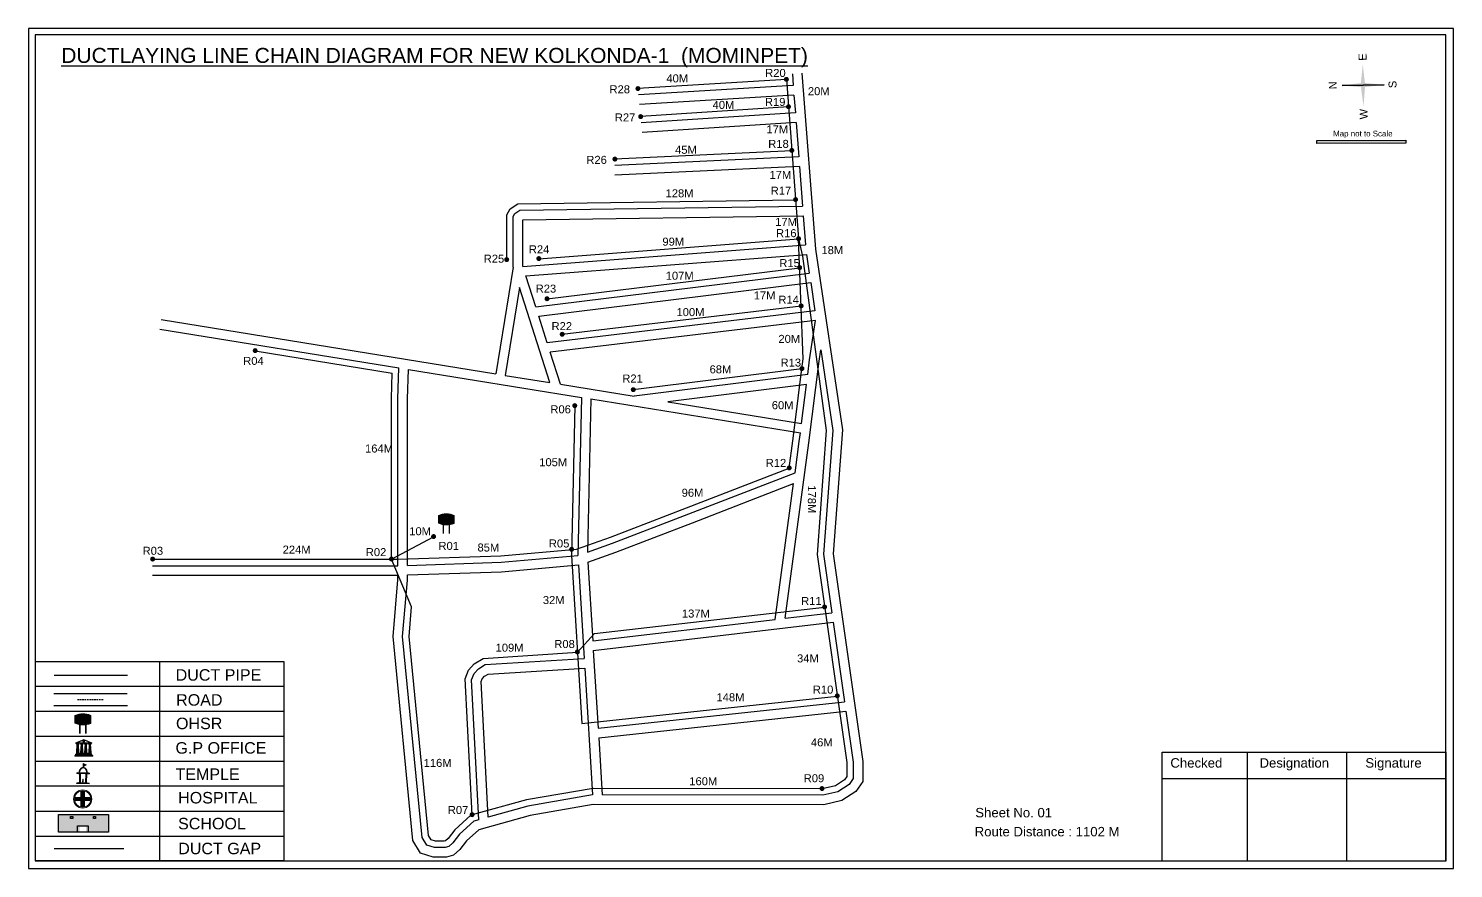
# Model space of a CAD drawing. Header units: inches. Extents: x -512 to 3904, y -21409 to -15407.
# Drawn here: x 2200 to 3090, y -18580 to -18055 of the extents above; entities that cross this region are included whole.
import ezdxf

# ---------------------------------------------------------------- set-up
doc = ezdxf.new("R2010")
doc.units = ezdxf.units.IN
doc.header["$MEASUREMENT"] = 0
doc.linetypes.add('DASHEDX2', pattern=[1.5, 1, -0.5])
for name, color, linetype in [('LANDMARK', 7, 'Continuous'), ('OHT', 7, 'Continuous'), ('pipe', 5, 'Continuous')]:
    doc.layers.add(name, color=color, linetype=linetype)
doc.styles.get("Standard").update_dxf_attribs({"font": 'arial.ttf'})

# ---------------------------------------------------------------- blocks, each defined once
blk = doc.blocks.new('OHT')
at = {"linetype": 'Continuous', "lineweight": 0, "true_color": 0x0ffffc}
blk.add_hatch(color=4, dxfattribs=at).paths.add_polyline_path([(0.012, 1), (0, 1, 0.101323), (-0.4, 0.916), (-0.4, 0.525, 0.194075), (0.399, 0.521), (0.399, 0.921, 0.097877)])
at = {"color": 4, "linetype": 'Continuous', "lineweight": 0, "true_color": 0x0ffffc, "flags": 128}
for points in [[(-0.4, 0.525), (-0.4, 0.916)], [(0.399, 0.521), (0.399, 0.921)]]:
    blk.add_lwpolyline(points, dxfattribs=at)
at = {"color": 4, "linetype": 'Continuous', "lineweight": 0, "true_color": 0x0ffffc, "const_width": 0.075, "flags": 128}
for points in [[(-0.15, 0), (-0.15, 0.475)], [(0.15, 0), (0.15, 0.473)]]:
    blk.add_lwpolyline(points, dxfattribs=at)
at = {"color": 4, "linetype": 'Continuous', "lineweight": 0, "true_color": 0x0ffffc}
for centre, radius, start, end in [((0.006, -0.019), 1.019, 67.31091, 113.47108), ((0.004, 1.513), 1.068, 247.76824, 291.70073)]:
    blk.add_arc(centre, radius, start, end, dxfattribs=at)
blk = doc.blocks.new('Government_Office')
at = {"linetype": 'Continuous', "lineweight": 0, "true_color": 0xff0000}
h = blk.add_hatch(color=1, dxfattribs=at)
h.paths.add_polyline_path([(0.44, 0.72), (0.45, 0.75), (0, 0.93), (-0.45, 0.75), (-0.44, 0.72)])
h.paths.add_polyline_path([(0.355, 0.75), (-0.355, 0.75), (0, 0.9)], flags=16)
h.paths.add_polyline_path([(0, 0.778, -1), (0, 0.872, -1)], flags=0)
h = blk.add_hatch(color=1, dxfattribs=at)
edge = h.paths.add_edge_path()
edge.add_arc((0, 0.825), 0.0467, 90, 270)
edge.add_arc((0, 0.825), 0.0467, 270, 450)
for points in [[(-0.5, 0.05), (0.5, 0.05), (0.5, 0), (-0.5, 0)], [(-0.45, 0.075), (-0.45, 0.12), (0.45, 0.12), (0.45, 0.075)], [(-0.4, 0.14), (-0.4, 0.18), (0.4, 0.18), (0.4, 0.14)]]:
    blk.add_hatch(color=1, dxfattribs=at).paths.add_polyline_path(points)
h = blk.add_hatch(color=1, dxfattribs=at)
edge = h.paths.add_edge_path()
edge.add_line((-0.27, 0.195), (-0.295, 0.675))
edge.add_line((-0.295, 0.675), (-0.29, 0.675))
edge.add_arc((-0.278, 0.688), 0.0176, 225.30401, 441.56588)
edge.add_line((-0.275, 0.705), (-0.395, 0.705))
edge.add_arc((-0.392, 0.688), 0.0176, 98.43412, 314.69599)
edge.add_line((-0.38, 0.675), (-0.375, 0.675))
edge.add_line((-0.375, 0.675), (-0.4, 0.195))
edge.add_line((-0.4, 0.195), (-0.27, 0.195))
h = blk.add_hatch(color=1, dxfattribs=at)
edge = h.paths.add_edge_path()
edge.add_line((-0.047, 0.195), (-0.072, 0.675))
edge.add_line((-0.072, 0.675), (-0.067, 0.675))
edge.add_arc((-0.054, 0.688), 0.0176, 225.30401, 441.56588)
edge.add_line((-0.052, 0.705), (-0.172, 0.705))
edge.add_arc((-0.169, 0.688), 0.0176, 98.43412, 314.69599)
edge.add_line((-0.157, 0.675), (-0.152, 0.675))
edge.add_line((-0.152, 0.675), (-0.177, 0.195))
edge.add_line((-0.177, 0.195), (-0.047, 0.195))
h = blk.add_hatch(color=1, dxfattribs=at)
edge = h.paths.add_edge_path()
edge.add_line((0.177, 0.195), (0.152, 0.675))
edge.add_line((0.152, 0.675), (0.157, 0.675))
edge.add_arc((0.169, 0.688), 0.0176, 225.30401, 441.56588)
edge.add_line((0.172, 0.705), (0.052, 0.705))
edge.add_arc((0.054, 0.688), 0.0176, 98.43412, 314.69599)
edge.add_line((0.067, 0.675), (0.072, 0.675))
edge.add_line((0.072, 0.675), (0.047, 0.195))
edge.add_line((0.047, 0.195), (0.177, 0.195))
h = blk.add_hatch(color=1, dxfattribs=at)
edge = h.paths.add_edge_path()
edge.add_line((0.4, 0.195), (0.375, 0.675))
edge.add_line((0.375, 0.675), (0.38, 0.675))
edge.add_arc((0.392, 0.688), 0.0176, 225.30401, 441.56588)
edge.add_line((0.395, 0.705), (0.275, 0.705))
edge.add_arc((0.278, 0.688), 0.0176, 98.43412, 314.69599)
edge.add_line((0.29, 0.675), (0.295, 0.675))
edge.add_line((0.295, 0.675), (0.27, 0.195))
edge.add_line((0.27, 0.195), (0.4, 0.195))
at = {"color": 1, "linetype": 'Continuous', "lineweight": 0, "true_color": 0xff0000, "flags": 128}
for points in [[(-0.45, 0.75), (-0.44, 0.72), (0.44, 0.72), (0.45, 0.75), (0, 0.93)], [(-0.355, 0.75), (0.355, 0.75), (0, 0.9)], [(-0.5, 0.05), (0.5, 0.05), (0.5, 0), (-0.5, 0)], [(-0.45, 0.075), (-0.45, 0.12), (0.45, 0.12), (0.45, 0.075)], [(-0.4, 0.14), (-0.4, 0.18), (0.4, 0.18), (0.4, 0.14)]]:
    blk.add_lwpolyline(points, close=True, dxfattribs=at)
for points in [[(0, 0.872, 1), (0, 0.778, 1)], [(-0.27, 0.195), (-0.295, 0.675), (-0.29, 0.675, 1.379694), (-0.275, 0.705), (-0.395, 0.705, 1.379694), (-0.38, 0.675), (-0.375, 0.675), (-0.4, 0.195)], [(-0.047, 0.195), (-0.072, 0.675), (-0.067, 0.675, 1.379694), (-0.052, 0.705), (-0.172, 0.705, 1.379694), (-0.157, 0.675), (-0.152, 0.675), (-0.177, 0.195)], [(0.177, 0.195), (0.152, 0.675), (0.157, 0.675, 1.379694), (0.172, 0.705), (0.052, 0.705, 1.379694), (0.067, 0.675), (0.072, 0.675), (0.047, 0.195)], [(0.4, 0.195), (0.375, 0.675), (0.38, 0.675, 1.379694), (0.395, 0.705), (0.275, 0.705, 1.379694), (0.29, 0.675), (0.295, 0.675), (0.27, 0.195)]]:
    blk.add_lwpolyline(points, format="xyb", close=True, dxfattribs=at)
blk = doc.blocks.new('Temple')
at = {"linetype": 'Continuous', "lineweight": 0, "true_color": 0xff0000}
h = blk.add_hatch(color=1, dxfattribs=at)
edge = h.paths.add_edge_path()
edge.add_line((0.175, 0.49), (0.225, 0.49))
edge.add_line((0.225, 0.49), (0.225, 0.497))
edge.add_line((0.225, 0.497), (0.307, 0.497))
edge.add_line((0.307, 0.497), (0.307, 0.533))
edge.add_line((0.307, 0.533), (0.257, 0.533))
edge.add_line((0.257, 0.533), (0.257, 0.54))
edge.add_line((0.257, 0.54), (0.2, 0.54))
edge.add_spline(control_points=[(0.2, 0.54), (0.2, 0.589), (0.19, 0.638), (0.142, 0.743), (0.092, 0.79), (0.027, 0.805), (0.02, 0.806), (0.012, 0.806)], knot_values=[4.712389, 4.712389, 4.712389, 4.712389, 5.278166, 5.278166, 6.117402, 6.117402, 6.223801, 6.223801, 6.223801, 6.223801], degree=3, periodic=0)
edge.add_line((0.012, 0.806), (0.012, 0.79))
edge.add_line((0.012, 0.79), (-0.012, 0.79))
edge.add_line((-0.012, 0.79), (-0.012, 0.806))
edge.add_spline(control_points=[(-0.012, 0.806), (-0.055, 0.802), (-0.096, 0.781), (-0.171, 0.699), (-0.197, 0.628), (-0.2, 0.55), (-0.2, 0.545), (-0.2, 0.54)], knot_values=[6.343965, 6.343965, 6.343965, 6.343965, 6.956638, 6.956638, 7.795874, 7.795874, 7.853982, 7.853982, 7.853982, 7.853982], degree=3, periodic=0)
edge.add_line((-0.2, 0.54), (-0.257, 0.54))
edge.add_line((-0.257, 0.54), (-0.257, 0.533))
edge.add_line((-0.257, 0.533), (-0.307, 0.533))
edge.add_line((-0.307, 0.533), (-0.307, 0.497))
edge.add_line((-0.307, 0.497), (-0.225, 0.497))
edge.add_line((-0.225, 0.497), (-0.225, 0.49))
edge.add_line((-0.225, 0.49), (-0.175, 0.49))
edge.add_line((-0.175, 0.49), (-0.175, 0.07))
edge.add_arc((-0.205, 0.07), 0.03, -90, 0, ccw=False)
edge.add_line((-0.205, 0.04), (-0.257, 0.04))
edge.add_line((-0.257, 0.04), (-0.257, 0.033))
edge.add_line((-0.257, 0.033), (-0.307, 0.033))
edge.add_line((-0.307, 0.033), (-0.307, 0))
edge.add_line((-0.307, 0), (0.307, 0))
edge.add_line((0.307, 0), (0.307, 0.033))
edge.add_line((0.307, 0.033), (0.257, 0.033))
edge.add_line((0.257, 0.033), (0.257, 0.04))
edge.add_line((0.257, 0.04), (0.205, 0.04))
edge.add_arc((0.205, 0.07), 0.03, 180, 270, ccw=False)
edge.add_line((0.175, 0.07), (0.175, 0.49))
h.paths.add_polyline_path([(0.125, 0.07, -0.414214), (0.095, 0.04), (0.05, 0.04), (0.05, 0.033), (-0.05, 0.033), (-0.05, 0.04), (-0.095, 0.04, -0.414214), (-0.125, 0.07), (-0.125, 0.497), (0.125, 0.497)], flags=16)
edge = h.paths.add_edge_path(flags=16)
edge.add_ellipse((0, 0.54), major_axis=(0, 0.242), ratio=0.722808, start_angle=270, end_angle=450, ccw=False)
edge.add_line((0.175, 0.54), (-0.175, 0.54))
h.paths.add_polyline_path([(0.012, 0.23), (0.012, 0.07), (-0.012, 0.07), (-0.012, 0.23)], flags=0)
h = blk.add_hatch(color=1, dxfattribs=at)
edge = h.paths.add_edge_path()
edge.add_line((0.012, 0.857), (0, 0.85))
edge.add_line((0, 0.85), (-0.003, 0.925))
edge.add_line((-0.003, 0.925), (-0.012, 0.925))
edge.add_line((-0.012, 0.925), (-0.012, 0.806))
edge.add_spline(control_points=[(-0.012, 0.806), (-0.004, 0.807), (0.004, 0.807), (0.012, 0.806)], knot_values=[6.223801, 6.223801, 6.223801, 6.223801, 6.343965, 6.343965, 6.343965, 6.343965], degree=3, periodic=0)
edge.add_line((0.012, 0.806), (0.012, 0.857))
h = blk.add_hatch(color=1, dxfattribs=at)
edge = h.paths.add_edge_path()
edge.add_line((0.012, 0.79), (0.012, 0.806))
edge.add_spline(control_points=[(0.012, 0.806), (0.004, 0.807), (-0.004, 0.807), (-0.012, 0.806)], knot_values=[6.223801, 6.223801, 6.223801, 6.223801, 6.343965, 6.343965, 6.343965, 6.343965], degree=3, periodic=0)
edge.add_line((-0.012, 0.806), (-0.012, 0.79))
edge.add_line((-0.012, 0.79), (0.012, 0.79))
at = {"linetype": 'Continuous', "lineweight": 0, "true_color": 0xe66000}
blk.add_hatch(color=32, dxfattribs=at).paths.add_polyline_path([(-0.006, 1), (0.147, 0.931), (0, 0.85)])
at = {"color": 1, "linetype": 'Continuous', "lineweight": 0, "true_color": 0xff0000, "flags": 128}
for points in [[(0.012, 0.925), (-0.012, 0.925), (-0.012, 0.79), (0.012, 0.79)], [(0.012, 0.23), (-0.012, 0.23), (-0.012, 0.07), (0.012, 0.07)]]:
    blk.add_lwpolyline(points, close=True, dxfattribs=at)
at = {"color": 32, "linetype": 'Continuous', "lineweight": 0, "true_color": 0xe66000, "flags": 128}
blk.add_lwpolyline([(-0.006, 1), (0.147, 0.931), (0, 0.85), (-0.006, 1)], dxfattribs=at)
at = {"color": 1, "linetype": 'Continuous', "lineweight": 0, "true_color": 0xff0000, "flags": 128}
blk.add_lwpolyline([(0.2, 0.54), (0.257, 0.54), (0.257, 0.533), (0.307, 0.533), (0.307, 0.497), (0.225, 0.497), (0.225, 0.49), (0.175, 0.49), (0.175, 0.07, 0.414214), (0.205, 0.04), (0.257, 0.04), (0.257, 0.033), (0.307, 0.033), (0.307, 0), (-0.307, 0), (-0.307, 0.033), (-0.257, 0.033), (-0.257, 0.04), (-0.205, 0.04, 0.414214), (-0.175, 0.07), (-0.175, 0.49), (-0.225, 0.49), (-0.225, 0.497), (-0.307, 0.497), (-0.307, 0.533), (-0.257, 0.533), (-0.257, 0.54), (-0.2, 0.54)], format="xyb", dxfattribs=at)
blk.add_lwpolyline([(-0.175, 0.54), (0.175, 0.54)], dxfattribs=at)
blk.add_lwpolyline([(0.125, 0.497), (0.125, 0.07, -0.414214), (0.095, 0.04), (0.05, 0.04), (0.05, 0.033), (-0.05, 0.033), (-0.05, 0.04), (-0.095, 0.04, -0.414214), (-0.125, 0.07), (-0.125, 0.497)], format="xyb", close=True, dxfattribs=at)
at = {"color": 1, "linetype": 'Continuous', "lineweight": 0, "true_color": 0xff0000}
blk.add_ellipse((0, 0.54), major_axis=(0, 0.242), ratio=0.722808, start_param=4.712389, end_param=7.853982, dxfattribs=at)
blk.add_open_spline([(0.2, 0.54), (0.2, 0.589), (0.19, 0.638), (0.142, 0.743), (0.092, 0.79), (-0.023, 0.816), (-0.085, 0.794), (-0.171, 0.699), (-0.197, 0.628), (-0.2, 0.55), (-0.2, 0.545), (-0.2, 0.54)], degree=3, knots=[4.712389, 4.712389, 4.712389, 4.712389, 5.278166, 5.278166, 6.117402, 6.117402, 6.956638, 6.956638, 7.795874, 7.795874, 7.853982, 7.853982, 7.853982, 7.853982], dxfattribs=at)
blk = doc.blocks.new('*U134')
at = {"color": 0, "linetype": 'DASHEDX2', "transparency": 16777216}
blk.add_line((-8.22, 0), (8.01, 0), dxfattribs=at)
blk = doc.blocks.new('Hospital')
at = {"linetype": 'Continuous', "lineweight": 0, "true_color": 0x000000}
h = blk.add_hatch(color=18, dxfattribs=at)
h.paths.add_polyline_path([(-0.5, 0, 1), (0.5, 0, 1)])
h.paths.add_polyline_path([(0.446, 0, -1), (-0.446, 0, -1)], flags=16)
at = {"linetype": 'Continuous', "true_color": 0xff0000}
blk.add_hatch(color=1, dxfattribs=at).paths.add_polyline_path([(-0.394, 0.08), (-0.08, 0.08), (-0.08, 0.394), (0.08, 0.394), (0.08, 0.08), (0.394, 0.08), (0.394, -0.08), (0.08, -0.08), (0.08, -0.394), (-0.08, -0.394), (-0.08, -0.08), (-0.394, -0.08)])
at = {"color": 1, "linetype": 'Continuous', "true_color": 0xff0000, "flags": 128}
blk.add_lwpolyline([(-0.394, 0.08), (-0.08, 0.08), (-0.08, 0.394), (0.08, 0.394), (0.08, 0.08), (0.394, 0.08), (0.394, -0.08), (0.08, -0.08), (0.08, -0.394), (-0.08, -0.394), (-0.08, -0.08), (-0.394, -0.08)], close=True, dxfattribs=at)
at = {"color": 18, "linetype": 'Continuous', "lineweight": 0, "true_color": 0x000000}
for radius in [0.5, 0.446]:
    blk.add_circle((0, 0), radius, dxfattribs=at)

msp = doc.modelspace()

# ---------------------------------------------------------------- hatches: boundary and pattern name
at = {"ltscale": 0.5}
h = msp.add_hatch(color=5, dxfattribs=at)
h.dxf.hatch_style = 1
h.paths.add_polyline_path([(2675.34, -18087, 1), (2672.22, -18087, 1)])
h = msp.add_hatch(color=5, dxfattribs=at)
h.dxf.hatch_style = 1
h.paths.add_polyline_path([(2582.6, -18092.78, 1), (2579.48, -18092.78, 1)])
h = msp.add_hatch(color=5, dxfattribs=at)
h.dxf.hatch_style = 1
h.paths.add_polyline_path([(2676.64, -18104.09, 1), (2673.53, -18104.09, 1)])
h = msp.add_hatch(color=5, dxfattribs=at)
h.dxf.hatch_style = 1
h.paths.add_polyline_path([(2584.31, -18110.27, 1), (2581.19, -18110.27, 1)])
h = msp.add_hatch(color=5, dxfattribs=at)
h.dxf.hatch_style = 1
h.paths.add_polyline_path([(2678.73, -18131.4, 1), (2675.62, -18131.4, 1)])
at = {"true_color": 0x0093dd}
h = msp.add_hatch(color=142, dxfattribs=at)
h.dxf.hatch_style = 1
h.paths.add_polyline_path([(3005.12, -18125.15), (3005.13, -18127), (3060.63, -18126.87), (3060.63, -18125.03)])
at = {"ltscale": 0.5}
h = msp.add_hatch(color=5, dxfattribs=at)
h.dxf.hatch_style = 1
h.paths.add_polyline_path([(2568.22, -18136.81, 1), (2565.1, -18136.81, 1)])
h = msp.add_hatch(color=5, dxfattribs=at)
h.dxf.hatch_style = 1
h.paths.add_polyline_path([(2681.08, -18162.08, 1), (2677.96, -18162.08, 1)])
h = msp.add_hatch(color=5, dxfattribs=at)
h.dxf.hatch_style = 1
h.paths.add_polyline_path([(2682.95, -18186.52, 1), (2679.83, -18186.52, 1)])
h = msp.add_hatch(color=5, dxfattribs=at)
h.dxf.hatch_style = 1
h.paths.add_polyline_path([(2500.63, -18199.56, 1), (2497.51, -18199.56, 1)])
h = msp.add_hatch(color=5, dxfattribs=at)
h.dxf.hatch_style = 1
h.paths.add_polyline_path([(2520.69, -18198.93, 1), (2517.57, -18198.93, 1)])
h = msp.add_hatch(color=5, dxfattribs=at)
h.dxf.hatch_style = 1
h.paths.add_polyline_path([(2683.64, -18204.55, 1), (2680.52, -18204.55, 1)])
h = msp.add_hatch(color=5, dxfattribs=at)
h.dxf.hatch_style = 1
h.paths.add_polyline_path([(2525.8, -18224.02, 1), (2522.68, -18224.02, 1)])
h = msp.add_hatch(color=5, dxfattribs=at)
h.dxf.hatch_style = 1
h.paths.add_polyline_path([(2684.55, -18228.46, 1), (2681.44, -18228.46, 1)])
h = msp.add_hatch(color=5, dxfattribs=at)
h.dxf.hatch_style = 1
h.paths.add_polyline_path([(2535.28, -18246.19, 1), (2532.16, -18246.19, 1)])
h = msp.add_hatch(color=5, dxfattribs=at)
h.dxf.hatch_style = 1
h.paths.add_polyline_path([(2343.5, -18256.41, 1), (2340.39, -18256.41, 1)])
h = msp.add_hatch(color=5, dxfattribs=at)
h.dxf.hatch_style = 1
h.paths.add_polyline_path([(2685.05, -18267.58, 1), (2681.93, -18267.58, 1)])
h = msp.add_hatch(color=5, dxfattribs=at)
h.dxf.hatch_style = 1
h.paths.add_polyline_path([(2579.69, -18280.77, 1), (2576.57, -18280.77, 1)])
h = msp.add_hatch(color=5, dxfattribs=at)
h.dxf.hatch_style = 1
h.paths.add_polyline_path([(2543.15, -18290.75, 1), (2540.03, -18290.75, 1)])
h = msp.add_hatch(color=5, dxfattribs=at)
h.dxf.hatch_style = 1
h.paths.add_polyline_path([(2677.12, -18329.62, 1), (2674.01, -18329.62, 1)])
h = msp.add_hatch(color=5, dxfattribs=at)
h.dxf.hatch_style = 1
h.paths.add_polyline_path([(2454.94, -18372.49, 1), (2451.82, -18372.49, 1)])
h = msp.add_hatch(color=5, dxfattribs=at)
h.dxf.hatch_style = 1
h.paths.add_polyline_path([(2541.16, -18380.45, 1), (2538.04, -18380.45, 1)])
h = msp.add_hatch(color=5, dxfattribs=at)
h.dxf.hatch_style = 1
h.paths.add_polyline_path([(2279.45, -18386.55, 1), (2276.33, -18386.55, 1)])
h = msp.add_hatch(color=5, dxfattribs=at)
h.dxf.hatch_style = 1
h.paths.add_polyline_path([(2428.62, -18386.55, 1), (2425.51, -18386.55, 1)])
h = msp.add_hatch(color=5, dxfattribs=at)
h.dxf.hatch_style = 1
h.paths.add_polyline_path([(2699.19, -18416.46, 1), (2696.07, -18416.46, 1)])
h = msp.add_hatch(color=5, dxfattribs=at)
h.dxf.hatch_style = 1
h.paths.add_polyline_path([(2544.78, -18444.54, 1), (2541.66, -18444.54, 1)])
h = msp.add_hatch(color=5, dxfattribs=at)
h.dxf.hatch_style = 1
h.paths.add_polyline_path([(2707.14, -18471.97, 1), (2704.03, -18471.97, 1)])
h = msp.add_hatch(color=5, dxfattribs=at)
h.dxf.hatch_style = 1
h.paths.add_polyline_path([(2697.59, -18529.84, 1), (2694.48, -18529.84, 1)])
at = {"true_color": 0xc8c92d}
h = msp.add_hatch(color=52, dxfattribs=at)
h.dxf.hatch_style = 1
h.paths.add_polyline_path([(2225.32, -18546.08), (2219.15, -18546.08), (2219.15, -18557.17), (2225.32, -18557.17)])
h.paths.add_polyline_path([(2250.16, -18546.08), (2244, -18546.08), (2244, -18557.17), (2250.16, -18557.17)])
at = {"true_color": 0x293189}
h = msp.add_hatch(color=177, dxfattribs=at)
h.dxf.hatch_style = 1
h.paths.add_polyline_path([(2244, -18546.08), (2225.32, -18546.08), (2225.32, -18557.17), (2232.33, -18557.17), (2232.33, -18553.54), (2236.18, -18553.54), (2236.18, -18557.17), (2244, -18557.17)])
h.paths.add_polyline_path([(2227.98, -18548.56), (2226.61, -18548.56), (2226.61, -18547.29), (2227.98, -18547.29)], flags=16)
h.paths.add_polyline_path([(2240.86, -18548.56), (2240.86, -18547.29), (2242.23, -18547.29), (2242.23, -18548.56)], flags=16)
at = {"ltscale": 0.5}
h = msp.add_hatch(color=5, dxfattribs=at)
h.dxf.hatch_style = 1
h.paths.add_polyline_path([(2479, -18546.18, 1), (2475.88, -18546.18, 1)])

# ---------------------------------------------------------------- linework, layer by layer
for p, q in [((3047.19, -18090.45), (3020.89, -18090.91)), ((3020.89, -18090.91), (3047.19, -18090.45)), ((3047.19, -18090.45), (3020.89, -18090.91)), ((3034.07, -18090.68), (3047.19, -18090.45)), ((2204.47, -18450.65), (2204.47, -18573.86)), ((2282.24, -18450.65), (2282.24, -18575.07)), ((2360, -18466.2), (2204.47, -18466.2)), ((2216.12, -18470.5), (2262.01, -18470.5)), ((2216.12, -18478.02), (2262.25, -18478.02)), ((2360, -18481.75), (2204.47, -18481.75)), ((2360, -18497.31), (2204.47, -18497.31)), ((2360, -18512.86), (2204.47, -18512.86)), ((2360, -18528.41), (2204.47, -18528.41)), ((2204.47, -18543.97), (2360, -18543.97)), ((2204.47, -18559.52), (2360, -18559.52)), ((2204.46, -18574.1), (2204.46, -18575.06)), ((2204.47, -18573.86), (2204.47, -18575.07)), ((2360, -18575.07), (2204.47, -18575.07))]:
    msp.add_line(p, q)
at = {"color": 1}
msp.add_line((3020.89, -18090.91), (3034.05, -18090.68), dxfattribs=at)
at = {"color": 242, "true_color": 0xcd2027}
for p, q in [((2961.53, -18507.22), (2961.53, -18575.12)), ((3023.73, -18507.22), (3023.73, -18575.12)), ((2908.57, -18523.67), (3085.79, -18523.67))]:
    msp.add_line(p, q, dxfattribs=at)
for points in [[(2200.35, -18055.27), (2200.35, -18579.77), (3090.5, -18579.77), (3090.5, -18055.27)], [(2204.46, -18059.29), (2204.46, -18575.06), (3085.79, -18575.06), (3085.79, -18059.29)], [(2672.16, -18429.66), (2672.16, -18429.66)], [(2250.23, -18546.08), (2250.23, -18557.17), (2219.15, -18557.17), (2219.15, -18546.08)], [(2227.98, -18547.29), (2227.98, -18548.56), (2226.61, -18548.56), (2226.61, -18547.29)], [(2240.86, -18548.56), (2240.86, -18547.29), (2242.23, -18547.29), (2242.23, -18548.56)]]:
    msp.add_lwpolyline(points, close=True)
for points in [[(2683.5, -18083.11), (2691.91, -18193.12), (2708.77, -18305.96), (2702.96, -18383.34), (2721.54, -18512.99), (2721.52, -18525.39), (2717.22, -18531.69), (2708.35, -18537.41), (2697.16, -18539.98), (2553.06, -18539.75)], [(2677.52, -18083.57), (2678.08, -18090.89)], [(2678.08, -18090.89), (2581.43, -18096.77)], [(2678.53, -18096.87), (2582.01, -18102.74)], [(2678.53, -18096.87), (2679.38, -18107.96)], [(2679.38, -18107.96), (2583.14, -18114.25)], [(2679.84, -18113.94), (2583.73, -18120.23)], [(2679.84, -18113.94), (2681.48, -18135.35)], [(2681.48, -18135.35), (2566.66, -18140.81)], [(2681.94, -18141.33), (2566.66, -18146.82)], [(2681.94, -18141.33), (2683.84, -18166.17)], [(2503.07, -18204.32), (2503.07, -18172.68), (2504.2, -18170.7), (2507.28, -18168.73), (2683.84, -18166.17)], [(2509.22, -18203.85), (2509.07, -18203.38), (2509.07, -18174.71), (2509.08, -18174.7), (2684.29, -18172.16)], [(2684.29, -18172.16), (2685.68, -18190.35)], [(2509.22, -18203.85), (2685.68, -18190.35)], [(2511.09, -18209.72), (2686.33, -18196.32)], [(2686.33, -18196.32), (2688.07, -18207.98)], [(2503.07, -18204.32), (2492.29, -18270.9)], [(2517.25, -18229.06), (2511.09, -18209.72)], [(2517.25, -18229.06), (2688.07, -18207.98)], [(2507.1, -18216.96), (2498.21, -18271.86)], [(2526.05, -18276.37), (2507.1, -18216.96)], [(2519.11, -18234.87), (2688.95, -18213.92)], [(2688.95, -18213.92), (2691.6, -18231.61)], [(2283.29, -18237.06), (2492.29, -18270.9)], [(2524.41, -18251.48), (2519.11, -18234.87)], [(2691.6, -18231.61), (2524.41, -18251.48)], [(2691.95, -18237.61), (2526.26, -18257.3)], [(2687.07, -18271.31), (2688.22, -18262.11), (2691.95, -18237.61)], [(2282.33, -18242.98), (2431.69, -18267.17)], [(2672.99, -18423.52), (2687.79, -18313.96), (2694.16, -18262.93), (2695.23, -18255.93)], [(2695.23, -18255.93), (2702.73, -18306.18), (2696.93, -18383.55), (2702.17, -18420.1)], [(2532.69, -18277.45), (2526.26, -18257.3)], [(2431.06, -18390.69), (2431.06, -18286.47), (2431.69, -18267.17)], [(2437.06, -18390.49), (2437.06, -18286.56), (2437.66, -18268.14)], [(2437.66, -18268.14), (2545.71, -18285.63)], [(2498.21, -18271.86), (2526.05, -18276.37)], [(2687.07, -18271.31), (2578.63, -18284.89)], [(2532.69, -18277.45), (2578.63, -18284.89)], [(2686.3, -18277.46), (2599.69, -18288.3)], [(2683.26, -18301.83), (2686.3, -18277.46)], [(2545.71, -18285.63), (2543.52, -18384.27)], [(2551.69, -18286.6), (2549.57, -18382.15)], [(2551.69, -18286.6), (2682.52, -18307.79)], [(2599.69, -18288.3), (2683.26, -18301.83)], [(2679.21, -18332.65), (2681.84, -18313.18), (2682.52, -18307.79)], [(2549.57, -18382.15), (2565.21, -18376.67), (2612.87, -18358.26), (2679.21, -18332.65)], [(2549.79, -18388.43), (2567.28, -18382.3), (2615.03, -18363.86), (2678.3, -18339.43)], [(2666.84, -18424.24), (2678.3, -18339.43)], [(2437.06, -18390.49), (2495.55, -18388.48), (2543.52, -18384.27)], [(2437.06, -18396.49), (2495.91, -18394.47), (2543.89, -18390.26)], [(2543.89, -18390.26), (2547.47, -18448.68)], [(2549.79, -18388.43), (2552.81, -18437.62)], [(2277.89, -18390.69), (2431.06, -18390.69)], [(2277.89, -18396.69), (2431.06, -18396.69)], [(2553.06, -18539.75), (2513.63, -18546.72), (2481.6, -18555.55), (2474.04, -18562.53), (2469.8, -18567.87), (2465.92, -18571.4), (2461.5, -18572.73), (2453.03, -18572.74), (2445.32, -18570.21), (2440.46, -18562.38), (2428.05, -18434.88), (2431.06, -18399.43), (2431.06, -18396.69)], [(2481.6, -18549.33), (2478.6, -18550.15), (2469.63, -18558.43), (2465.4, -18563.76), (2462.89, -18566.05), (2460.62, -18566.73), (2453.99, -18566.74), (2449.26, -18565.19), (2446.3, -18560.41), (2434.07, -18434.84), (2437.06, -18399.68), (2437.06, -18396.49)], [(2552.81, -18437.62), (2666.84, -18424.24)], [(2672.99, -18423.52), (2702.17, -18420.1)], [(2553.17, -18443.62), (2703.02, -18426.04)], [(2703.02, -18426.04), (2710.13, -18475.65)], [(2553.17, -18443.62), (2556.15, -18492.18)], [(2360, -18575.07), (2360, -18450.65), (2204.47, -18450.65)], [(2481.6, -18549.33), (2477.12, -18461.94), (2478.64, -18458.11), (2481.41, -18455.03), (2485.54, -18452.48), (2547.47, -18448.68)], [(2487.52, -18547.69), (2483.18, -18462.94), (2483.82, -18461.32), (2485.29, -18459.69), (2487.41, -18458.38), (2547.84, -18454.67)], [(2547.84, -18454.67), (2552.7, -18533.81)], [(2556.15, -18492.18), (2710.13, -18475.65)], [(2556.52, -18498.17), (2710.98, -18481.6)], [(2710.98, -18481.6), (2715.54, -18513.41), (2715.52, -18523.54), (2712.95, -18527.3), (2705.98, -18531.8), (2696.48, -18533.98), (2558.71, -18533.76)], [(2556.52, -18498.17), (2558.71, -18533.76)], [(2552.7, -18533.81), (2512.31, -18540.86), (2487.52, -18547.69)], [(2230.99, -18557.17), (2230.99, -18553.07), (2237.52, -18553.07), (2237.52, -18557.17)]]:
    msp.add_lwpolyline(points)
at = {"color": 142, "true_color": 0x0093dd}
msp.add_lwpolyline([(3060.64, -18126.87), (3005.13, -18127), (3005.12, -18125.15), (3060.63, -18125.03), (3060.63, -18126.87)], dxfattribs=at)
at = {"color": 242, "true_color": 0xcd2027}
msp.add_lwpolyline([(3085.79, -18575.12), (2908.57, -18575.12), (2908.57, -18507.22), (3085.79, -18507.22)], close=True, dxfattribs=at)
for points in [[(3035.34, -18090.64), (3032.52, -18090.69), (3033.81, -18077.53)], [(3035.34, -18090.64), (3032.52, -18090.69), (3033.81, -18077.53)], [(3035.34, -18090.64), (3032.52, -18090.69), (3034.27, -18103.83)], [(3035.34, -18090.64), (3032.52, -18090.69), (3034.27, -18103.83)], [(3034.08, -18091.97), (3034.03, -18089.16), (3047.19, -18090.45)], [(3034.08, -18091.97), (3034.03, -18089.16), (3047.19, -18090.45)]]:
    msp.add_solid(points)
at = {"color": 1}
msp.add_solid([(3034.08, -18091.98), (3034.03, -18089.16), (3020.89, -18090.91)], dxfattribs=at)
msp.add_solid([(3034.08, -18091.98), (3034.03, -18089.16), (3020.89, -18090.91)], dxfattribs=at)
at = {"layer": 'OHT', "color": 5}
msp.add_line((2216.29, -18459.11), (2262.18, -18459.11), dxfattribs=at)
at = {"layer": 'OHT', "color": 1}
msp.add_line((2216.29, -18567.3), (2259.89, -18567.3), dxfattribs=at)
at = {"layer": 'pipe'}
for points in [[(2673.78, -18087.15), (2681.39, -18186.67), (2683.89, -18197.37), (2698.71, -18306.33), (2692.91, -18383.68), (2711.54, -18513.69), (2711.53, -18522.3), (2710.11, -18524.38), (2704.4, -18528.06), (2696.03, -18529.98), (2553.08, -18529.75)], [(2673.78, -18087.15), (2581.04, -18092.78)], [(2675.09, -18104.23), (2582.75, -18110.27)], [(2677.18, -18131.55), (2566.66, -18136.81)], [(2499.07, -18199.71), (2499.07, -18171.61), (2501.22, -18167.86), (2506.09, -18164.74), (2679.52, -18162.23)], [(2519.13, -18199.08), (2681.39, -18186.67)], [(2675.57, -18329.77), (2677.88, -18312.67), (2679.29, -18301.33), (2683.1, -18270.82), (2684.26, -18261.56), (2681.39, -18186.67)], [(2524.24, -18224.16), (2682.08, -18204.69)], [(2683, -18228.61), (2533.72, -18246.34)], [(2341.95, -18256.55), (2427.58, -18270.56)], [(2427.06, -18386.69), (2427.06, -18286.4), (2427.58, -18270.56)], [(2683.49, -18267.73), (2578.13, -18280.92)], [(2541.59, -18290.9), (2539.52, -18384.35), (2545.96, -18489.25)], [(2277.89, -18386.69), (2431, -18386.69), (2495.3, -18384.49), (2542.67, -18380.33), (2563.83, -18372.91), (2611.43, -18354.53), (2675.57, -18329.77)], [(2427.06, -18386.69), (2453.38, -18372.64)], [(2553.08, -18529.75), (2511.43, -18536.95), (2476.61, -18546.56), (2466.69, -18555.7), (2462.47, -18561.02), (2460.86, -18562.48), (2460.02, -18562.73), (2454.63, -18562.74), (2451.9, -18561.85), (2450.19, -18559.09), (2438.09, -18434.82), (2439.65, -18416.45), (2427.06, -18386.69)], [(2543.22, -18444.69), (2543.22, -18444.69), (2553.85, -18433.08), (2697.63, -18416.6)], [(2477.44, -18546.33), (2473.08, -18461.28), (2475.18, -18455.96), (2478.83, -18451.93), (2484.29, -18448.55), (2543.22, -18444.69)], [(2545.96, -18489.25), (2705.58, -18472.12)]]:
    msp.add_lwpolyline(points, dxfattribs=at)

# ---------------------------------------------------------------- block references
at = {"linetype": 'DASHEDX2'}
msp.add_blockref('*U134', (2239.13, -18474.26), dxfattribs=at)
at = {"layer": 'LANDMARK'}
for name, p, xscale, yscale, zscale in [('Government_Office', (2234.88, -18509.72), 11.32114773247135, 11.32114773247135, 11.32114773247135), ('Hospital', (2234.2, -18536.38), 11.41772014427468, 11.41772014427468, 11.41772014427468)]:
    msp.add_blockref(name, p, dxfattribs=dict(at, xscale=xscale, yscale=yscale, zscale=zscale))
at = {"layer": 'LANDMARK', "xscale": 12.62452535729322, "yscale": 12.62452535729322, "zscale": 12.62452535729322, "rotation": 358.3713438591284}
msp.add_blockref('Temple', (2234.31, -18526.84), dxfattribs=at)
at = {"layer": 'OHT', "xscale": 12.45189723782068, "yscale": 12.45189723782068, "zscale": 12.45189723782068}
for p in [(2461.35, -18370.75), (2234.29, -18495.62)]:
    msp.add_blockref('OHT', p, dxfattribs=at)

# ---------------------------------------------------------------- texts
at = {"color": 242, "true_color": 0xcd2027}
msp.add_text('%%UDUCTLAYING LINE CHAIN DIAGRAM FOR NEW KOLKONDA-1  (MOMINPET)', height=9.375, dxfattribs=at).set_placement((2220.85, -18076.76))
for s, height, rotation, p in [('E', 4.95, 91.00631, (3036.21, -18075.36)), ('N', 4.95, 91.00631, (3017.63, -18093.21)), ('S', 4.95, 91.00631, (3054.92, -18092.46)), ('W', 4.95, 91.00631, (3036.86, -18111.95)), ('178M', 5, 270, (2687.18, -18340.53))]:
    msp.add_text(s, height=height, rotation=rotation).set_placement(p)
for s, height, p in [('40M', 5, (2598.82, -18088.9)), ('R20', 5, (2660.51, -18085.52)), ('R28', 5, (2563.28, -18095.72)), ('20M', 5, (2687.2, -18096.91)), ('40M', 5, (2627.68, -18105.47)), ('R19', 5, (2660.37, -18103.62)), ('R27', 5, (2566.62, -18113.28)), ('17M', 5, (2661.3, -18120.73)), ('Map not to Scale', 3.5424, (3015.3, -18122.65)), ('45M', 5, (2604.23, -18133.5)), ('R18', 5, (2662.44, -18129.8)), ('R26', 5, (2548.8, -18139.79)), ('17M', 5, (2663.24, -18149.16)), ('128M', 5, (2598.31, -18160.67)), ('R17', 5, (2663.99, -18159.03)), ('17M', 5, (2666.78, -18178.5)), ('R16', 5, (2667.3, -18185.56)), ('R24', 5, (2512.89, -18195.66)), ('99M', 5, (2596.32, -18190.87)), ('18M', 5, (2695.68, -18196.15)), ('R25', 5, (2484.71, -18201.5)), ('R15', 5, (2669.35, -18204.25)), ('107M', 5, (2598.4, -18212.13)), ('R23', 5, (2517.17, -18220.18)), ('17M', 5, (2653.36, -18224.48)), ('100M', 5, (2605.14, -18234.85)), ('R14', 5, (2668.78, -18227.09)), ('R22', 5, (2527.08, -18243.6)), ('20M', 5, (2668.8, -18251.57)), ('R04', 5, (2334.47, -18265.31)), ('68M', 5, (2625.79, -18270.59)), ('R13', 5, (2670.15, -18266.36)), ('R21', 5, (2571.28, -18276.32)), ('R06', 5, (2526.34, -18295.54)), ('60M', 5, (2664.66, -18292.99)), ('164M', 5, (2410.57, -18320.02)), ('105M', 5, (2519.38, -18328.57)), ('R12', 5, (2660.86, -18329.02)), ('96M', 5, (2608.35, -18347.65)), ('10M', 5, (2438.17, -18371.7)), ('R03', 5, (2271.64, -18383.88)), ('224M', 5, (2359.11, -18383.15)), ('R02', 5, (2411.04, -18384.73)), ('R01', 5, (2456.42, -18380.83)), ('85M', 5, (2480.82, -18381.84)), ('R05', 5, (2525.4, -18379.32)), ('32M', 5, (2521.65, -18414.65)), ('R11', 5, (2682.95, -18415.25)), ('137M', 5, (2608.52, -18423.08)), ('109M', 5, (2492.12, -18444.4)), ('R08', 5, (2528.8, -18442.09)), ('34M', 5, (2680.44, -18451.08)), ('DUCT PIPE', 7.178, (2292.28, -18462.49)), ('148M', 5, (2630.1, -18475.35)), ('R10', 5, (2690.28, -18470.57)), ('ROAD ', 7.178, (2292.58, -18478.1)), ('OHSR', 7.178, (2292.49, -18492.77)), ('G.P OFFICE', 7.178, (2292.16, -18508.06)), ('46M', 5, (2689.1, -18503.49)), ('116M', 5, (2447.2, -18516.33)), ('Checked', 5.886, (2913.64, -18516.77)), ('Designation', 5.886, (2969.33, -18516.77)), ('Signature', 5.886, (3035.43, -18516.77)), ('TEMPLE', 7.178, (2292.16, -18524.47)), ('160M', 5, (2613.12, -18527.79)), ('R09', 5, (2684.59, -18525.92)), ('HOSPITAL', 7.178, (2293.83, -18539.16)), ('R07', 5, (2462.28, -18545.74)), ('Sheet No. 01', 5.886, (2791.77, -18547.83)), ('SCHOOL', 7.178, (2293.78, -18555.32)), ('Route Distance : 1102 M', 5.886, (2791.4, -18559.7)), ('DUCT GAP', 7.178, (2293.88, -18570.87))]:
    msp.add_text(s, height=height).set_placement(p)

doc.saveas('drawing.dxf')
